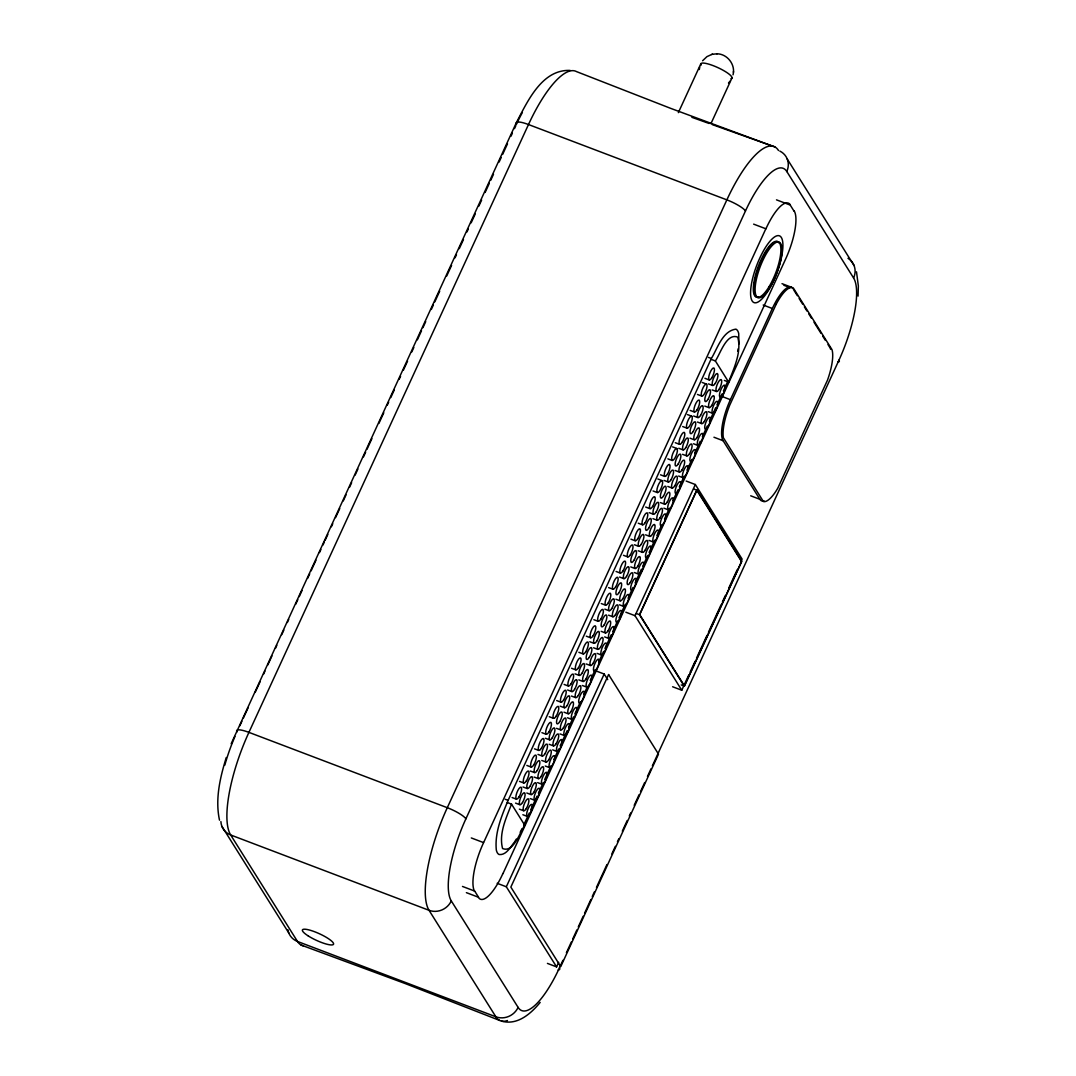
<?xml version="1.0" encoding="UTF-8"?>
<svg xmlns="http://www.w3.org/2000/svg" width="1076" height="1076" viewBox="0 0 1076 1076"><rect width="100%" height="100%" fill="white"/><g stroke="black" fill="none" stroke-linecap="round" stroke-linejoin="round"><path stroke-width="1.5" d="M733.038 74.822C735.755 64.6 727.174 53.773 716.898 53.813M858.056 296.102L858.352 285.947L856.496 271.811M733.428 72.307L733.482 71.487M738.862 344.064L738.728 333.654A35.212 10.585 -69.2 0 0 735.903 329.148C722.534 330.937 717.558 348.274 711.37 358.496L508.128 800.369C501.604 815.971 494.583 832.77 496.318 850.013A35.212 10.585 -69.2 0 0 499.156 854.532C506.312 855.326 510.454 846.973 514.328 842.239M699.319 69.523L699.709 67.008M737.706 351.26L738.163 348.772M226.269 757.517C220.069 777.652 214.998 799.132 219.504 820.168M231.165 743.745L516.426 122.516C527.549 101.359 541.981 69.2 570.159 70.438M728.008 380.864L723.422 390.911M511.53 804.135C506.204 818.016 498.659 833.497 502.573 848.534C513.575 853.12 519.802 832.394 524.752 825.211L511.53 804.135L507.28 802.521M728.6 382.034C734.034 368.019 741.7 352.363 737.786 337.151C726.609 332.592 720.369 353.668 715.379 360.944L728.6 382.034L724.35 380.42M239.8 725.829L241.898 721.27M243.297 718.23L248.193 707.591M255.173 692.393L260.069 681.754M263.566 674.154L264.965 671.115M267.763 665.035L271.946 655.916M275.443 648.33L276.841 645.291M281.737 634.652L283.835 630.092M287.332 622.493L288.731 619.453M295.712 604.255L297.81 599.695M299.209 596.655L302.006 590.576M307.601 578.417L309.7 573.871M311.099 570.831L315.981 560.192M319.478 552.593L320.877 549.554M322.975 544.994L324.374 541.954M325.073 540.434L327.871 534.355M331.368 526.756L332.753 523.716M335.551 517.637L339.747 508.518M343.244 500.918L346.042 494.852M349.539 487.253L351.637 482.694M355.12 475.094L357.918 469.015M363.513 456.856L365.611 452.297M367.01 449.257L371.906 438.618M378.886 423.419L383.782 412.794M387.279 405.195L388.678 402.155M390.776 397.595L394.26 389.996M399.156 379.357L400.554 376.318M403.352 370.238L407.548 361.119M411.745 352L413.83 347.44M417.327 339.855L421.523 330.736M422.922 327.696L425.719 321.616M431.315 309.458L433.399 304.898M434.798 301.858L439.694 291.219M446.688 276.021L451.584 265.382M455.067 257.796L456.466 254.756M459.264 248.677L463.46 239.558M466.957 231.959L468.356 228.919M471.154 222.84L475.336 213.721M478.833 206.121L481.631 200.042M485.128 192.443L489.324 183.337M490.723 180.297L493.507 174.218M499.103 162.059L501.201 157.499M502.6 154.46L507.495 143.821M510.992 136.222L512.391 133.182M514.476 128.622L515.875 125.583M678.351 112.644L700.799 63.847M710.913 123.713L731.962 77.97M287.884 929.731A17.108 15.911 -32.1 0 0 297.487 941.46L495.861 1016.793A17.108 15.911 -32.1 0 0 518.107 1007.392L451.288 900.908A68.447 20.565 -69.2 0 1 465.895 818.823L745.466 210.99A68.447 20.565 -69.2 0 1 786.785 171.501A17.108 15.911 -32.1 0 0 779.858 151.097M474.583 891.332A40.269 12.092 -69.2 0 1 483.581 842.669L765.843 228.771L753.644 224.144M523.689 825.171L529.298 812.985M530.697 809.932L537.005 796.213M538.404 793.173L543.313 782.508M544.712 779.454L551.02 765.749M553.817 759.656L558.726 748.99M560.125 745.937L567.133 730.698M568.545 727.658L573.441 716.993M574.853 713.939L580.448 701.754M583.959 694.128L587.456 686.515M590.267 680.422L595.176 669.756M598.673 662.13L603.582 651.464M604.981 648.424L611.289 634.705M612.688 631.666L617.597 621M618.996 617.947L625.304 604.228M628.115 598.135L633.011 587.469M635.122 582.896L641.43 569.191M642.829 566.137L647.739 555.472M649.137 552.432L654.746 540.233M656.844 535.673L661.753 525.007M664.551 518.901L669.46 508.235M672.957 500.622L677.867 489.957M679.265 486.903L684.175 476.238M686.972 470.145L691.881 459.479M694.692 453.386L700.288 441.2M702.399 436.627L707.309 425.962M709.407 421.389L715.715 407.683M717.114 404.63L722.023 393.964M502.976 873.591L785.292 259.773A40.269 12.092 -69.2 0 0 794.236 211.017M558.673 962.321L556.588 966.88L506.325 886.772L604.174 674.033L595.028 670.563M764.135 500.891A34.23 10.276 -69.2 0 1 759.858 499.277L723.112 440.716A34.23 10.276 -69.2 0 1 730.402 399.68L772.339 308.503A34.23 10.276 -69.2 0 1 792.999 288.758M688.801 674.975L681.78 690.227L635.015 615.687L695.338 484.536L686.179 481.053M696.75 490.158L741.552 561.551L684.269 686.085L639.48 614.692L696.75 490.158L693.711 488.988M690.2 671.922L695.109 661.256M696.508 658.203L707.026 635.324M708.438 632.271L721.068 604.82M722.467 601.78L725.264 595.674M728.775 588.047L737.195 569.742M740.705 562.116L742.104 559.076L695.338 484.536M558.121 969.96A17.108 3.618 24.7 0 0 559.426 967.902L562.923 960.303M566.406 952.704L571.302 942.065M572.701 939.039L576.897 929.92M578.296 926.88L583.192 916.241M584.577 913.201L590.872 899.523M592.271 896.483L594.369 891.923M596.467 887.364L606.945 864.566M611.84 853.94L615.337 846.341M617.436 841.782L618.835 838.742M622.332 831.143L627.214 820.504M629.312 815.944L630.711 812.905M634.208 805.305L639.104 794.666M640.502 791.627L644.685 782.521M647.483 776.442L650.98 768.842M652.379 765.803L838.998 360.07A68.447 20.565 -69.2 0 0 853.591 277.985A17.108 15.911 -32.1 0 0 847.982 258.307M520.192 832.273L521.995 828.735M515 841.19L516.346 839.092M730.16 81.063L728.492 82.987M702.601 60.767L706.919 56.651L711.787 54.432M540.165 1002.415C530.939 1013.632 517.516 1025.576 501.793 1021.178M712.393 54.271L717.073 53.813M711.613 54.472L712.554 54.23M691.855 117.311L709.097 123.471M712.231 124.587L774.895 146.941M772.568 146.121L670.725 108.38L576.521 71.608A85.569 25.703 -69.2 0 0 528.491 124.534L248.919 732.366A85.569 25.703 -69.2 0 0 230.681 834.976L297.487 941.46A85.569 25.703 -69.2 0 0 303.432 945.844M301.105 945.037L405.275 983.585L499.479 1020.371M776.495 199.854L790.228 205.072L794.128 211.273M782.01 283.674L791.169 287.144M783.853 285.274L789.959 287.601M763.193 305.019L772.339 308.503M708.465 357.393L711.37 358.496M711.115 359.33L715.379 360.944M704.914 378.308L709.192 379.936M708.412 383.89L712.689 385.504M702.211 382.464L706.488 384.092A6.389 1.923 -69.2 0 1 704.417 393.87A6.389 1.923 -69.2 0 1 701.485 392.242A6.389 1.923 -69.2 0 1 706.475 384.145M712.191 389.915L716.468 391.543M721.256 396.197L730.402 399.68M697.477 394.462L701.754 396.076M704.767 406.069L709.044 407.696M708.264 411.651L712.541 413.278M690.146 410.413L694.423 412.027M693.643 415.995L697.92 417.609M687.443 414.569L691.733 416.197A6.389 1.923 -69.2 0 1 689.649 425.975A6.389 1.923 -69.2 0 1 686.717 424.347A6.389 1.923 -69.2 0 1 691.707 416.251M697.423 422.021L701.713 423.648M713.953 437.233L723.112 440.716M682.709 426.553L686.999 428.181M689.998 438.174L694.276 439.802M693.495 443.756L697.786 445.383M675.284 442.707L679.561 444.334M678.781 448.288L683.072 449.916M672.594 446.876L676.871 448.504A6.389 1.923 -69.2 0 1 674.8 458.282A6.389 1.923 -69.2 0 1 671.868 456.654A6.389 1.923 -69.2 0 1 676.844 448.558M682.574 454.328L686.851 455.942M667.86 458.86L672.137 460.488M750.698 495.807L759.858 499.277M675.136 470.468L679.427 472.095M678.647 476.049L682.924 477.677M660.516 474.812L664.793 476.439M664.026 480.394L668.304 482.021M657.826 478.981L662.103 480.609A6.389 1.923 -69.2 0 1 660.032 490.387A6.389 1.923 -69.2 0 1 657.1 488.746A6.389 1.923 -69.2 0 1 662.076 480.663M667.806 486.419L672.083 488.047M653.092 490.965L657.369 492.593M660.368 502.573L664.659 504.2M663.879 508.154L668.156 509.782M645.694 507.052L649.971 508.679M649.191 512.633L653.468 514.261M652.971 518.659L657.261 520.286M638.256 523.205L642.547 524.832M645.546 534.812L649.823 536.44M649.043 540.394L653.334 542.022M630.926 539.157L635.203 540.784M634.423 544.738L638.7 546.366M638.216 550.764L642.493 552.391M623.502 555.31L627.779 556.938M630.778 566.918L635.055 568.545M634.289 572.499L638.566 574.127M616.064 571.464L620.341 573.091M619.574 577.045L623.851 578.673M608.639 587.617L612.916 589.231M615.916 599.224L620.206 600.852M619.426 604.806L623.703 606.434M636.427 613.535L639.48 614.692M625.855 612.217L635.015 615.687M601.296 603.569L605.586 605.183M604.806 609.15L609.083 610.764M608.586 615.176L612.863 616.804M593.871 619.709L598.148 621.336M601.161 631.33L605.438 632.957M604.658 636.911L608.935 638.539M586.299 636.172L590.59 637.786M589.809 641.753L594.087 643.367M593.589 647.779L597.866 649.406M681.216 684.928L684.269 686.085M597.086 653.361L601.376 654.988M672.621 686.757L681.78 690.227M578.875 652.312L583.152 653.939M586.164 663.932L590.442 665.56M571.544 668.263L575.821 669.891M575.041 673.845L579.318 675.472M578.821 679.884L583.098 681.511M582.331 685.466L586.608 687.093M564.106 684.417L568.384 686.044M567.617 689.998L571.894 691.626M571.396 696.038L575.673 697.652M556.682 700.57L560.959 702.198M560.179 706.152L564.47 707.779M563.972 712.178L568.249 713.805M567.469 717.759L571.746 719.387M549.258 716.724L553.535 718.351M556.534 728.331L560.811 729.958M560.045 733.913L564.322 735.54M541.914 732.675L546.191 734.303M545.411 738.257L549.702 739.885M549.204 744.283L553.481 745.91M552.701 749.864L556.978 751.492M534.49 748.829L538.767 750.456M537.987 754.41L542.264 756.038M541.766 760.436L546.057 762.064M545.276 766.018L549.554 767.645M526.85 765.44L531.127 767.053M530.347 771.021L534.624 772.635M534.14 777.047L538.417 778.674M537.637 782.629L541.914 784.256M519.506 781.391L523.797 783.005M523.017 786.973L527.294 788.587M526.796 792.999L531.073 794.626M530.293 798.58L534.584 800.208M512.082 797.531L516.359 799.159M515.579 803.113L519.869 804.74M505.236 799.266L508.128 800.369M519.372 809.152L523.649 810.779M522.869 814.734L527.146 816.361M471.315 837.948L483.527 842.589M497.179 883.302L506.325 886.772M462.492 886.449L474.704 891.089L478.591 897.29L466.379 892.65M547.428 963.397L556.588 966.88M787.255 159.06L854.062 265.543M786.785 171.501L853.591 277.985M793.873 290.157L797.383 295.725M799.132 298.523L802.629 304.091M804.377 306.889L807 311.072M808.748 313.856L811.371 318.039M814.007 322.222L821.001 333.372M822.75 336.169L825.373 340.352M827.995 344.535L829.744 347.319M604.174 674.033L607.711 679.655M221.938 826.422L288.745 932.905M830.053 347.871A34.23 10.276 -69.2 0 1 830.591 349.243M758.553 296.909A29.684 8.917 -69.2 0 1 758.298 266.364A29.684 8.917 -69.2 0 1 778.876 242.853M765.897 228.852A40.269 12.092 -69.2 0 1 790.349 204.817M502.922 873.497A40.269 12.092 -69.2 0 1 478.47 897.545M507.428 1020.532A85.569 25.703 -69.2 0 1 495.861 1016.793L429.042 910.309L230.681 834.976A17.108 15.911 -32.1 0 1 220.903 821.607M451.288 900.908A17.108 15.911 -32.1 0 1 429.042 910.309A85.569 25.703 -69.2 0 1 447.293 807.699L726.865 199.867A85.569 25.703 -69.2 0 1 778.513 150.519M465.895 818.823A17.108 3.618 24.7 0 0 447.293 807.699L248.919 732.366A17.108 3.618 24.7 0 0 237.002 731.895M745.466 210.99A17.108 3.618 24.7 0 0 726.865 199.867L528.491 124.534A17.108 3.618 24.7 0 0 516.574 124.063A68.447 20.565 -69.2 0 1 522.385 112.442M838.998 360.07A17.108 3.618 24.7 0 1 837.693 362.128M559.426 967.902A68.447 20.565 -69.2 0 1 518.107 1007.392M224.817 765.144A68.447 20.565 -69.2 0 1 234.958 736.509M701.122 65.111A17.108 3.618 24.7 0 1 717.477 67.438A17.108 3.618 24.7 0 1 731.021 78.669M776.065 304.427L729.757 405.114A34.23 10.276 -69.2 0 0 723.341 437.69L763.395 501.524A34.23 10.276 -69.2 0 0 777.881 488.02L827.484 380.178A34.23 10.276 -69.2 0 0 831.977 349.606L793.415 288.139A34.217 10.276 -69.2 0 0 776.065 304.427M608.599 674.571L510.844 887.095L560.744 966.625L658.499 754.115L608.599 674.571M697.06 489.943L639.695 614.652L684.457 685.977L741.808 561.282L697.06 489.943M768.829 287.077A29.684 8.917 -69.2 0 0 778.352 241.898A29.684 8.917 -69.2 0 0 755.204 279.491A29.684 8.917 -69.2 0 0 768.829 287.077M769.891 287.48A29.684 8.917 -69.2 0 0 779.428 242.302A29.684 8.917 -69.2 0 0 756.267 279.894A29.684 8.917 -69.2 0 0 769.891 287.48M768.385 290.385A35.723 10.733 -69.2 0 0 779.858 236.021A35.723 10.733 -69.2 0 0 751.99 281.253A35.723 10.733 -69.2 0 0 768.385 290.385M537.233 798.002A6.389 1.923 -69.2 0 0 539.291 788.278A6.389 1.923 -69.2 0 0 534.301 796.361A6.389 1.923 -69.2 0 0 537.233 798.002M533.736 792.42A6.389 1.923 -69.2 0 0 535.794 782.696A6.389 1.923 -69.2 0 0 530.804 790.779A6.389 1.923 -69.2 0 0 533.736 792.42M526.446 780.799A6.389 1.923 -69.2 0 0 528.504 771.075A6.389 1.923 -69.2 0 0 523.514 779.172A6.389 1.923 -69.2 0 0 526.446 780.799M529.957 786.381A6.389 1.923 -69.2 0 0 532.001 776.657A6.389 1.923 -69.2 0 0 527.025 784.754A6.389 1.923 -69.2 0 0 529.957 786.381M522.519 802.535A6.389 1.923 -69.2 0 0 524.577 792.81A6.389 1.923 -69.2 0 0 519.587 800.907A6.389 1.923 -69.2 0 0 522.519 802.535M519.022 796.953A6.389 1.923 -69.2 0 0 521.08 787.228A6.389 1.923 -69.2 0 0 516.09 795.325A6.389 1.923 -69.2 0 0 519.022 796.953M526.312 808.574A6.389 1.923 -69.2 0 0 528.356 798.836A6.389 1.923 -69.2 0 0 523.38 806.933A6.389 1.923 -69.2 0 0 526.312 808.574M529.809 814.155A6.389 1.923 -69.2 0 0 531.867 804.418A6.389 1.923 -69.2 0 0 526.877 812.514A6.389 1.923 -69.2 0 0 529.809 814.155M544.577 782.05A6.389 1.923 -69.2 0 0 546.621 772.326A6.389 1.923 -69.2 0 0 541.645 780.409A6.389 1.923 -69.2 0 0 544.577 782.05M541.08 776.468A6.389 1.923 -69.2 0 0 543.124 766.744A6.389 1.923 -69.2 0 0 538.135 774.828A6.389 1.923 -69.2 0 0 541.08 776.468M533.79 764.848A6.389 1.923 -69.2 0 0 535.835 755.123A6.389 1.923 -69.2 0 0 530.858 763.22A6.389 1.923 -69.2 0 0 533.79 764.848M537.287 770.429A6.389 1.923 -69.2 0 0 539.345 760.705A6.389 1.923 -69.2 0 0 534.355 768.802A6.389 1.923 -69.2 0 0 537.287 770.429M574.409 717.181A6.389 1.923 -69.2 0 0 576.467 707.457A6.389 1.923 -69.2 0 0 571.477 715.553A6.389 1.923 -69.2 0 0 574.409 717.181M570.912 711.599A6.389 1.923 -69.2 0 0 572.957 701.875A6.389 1.923 -69.2 0 0 567.98 709.972A6.389 1.923 -69.2 0 0 570.912 711.599M563.622 699.992A6.389 1.923 -69.2 0 0 565.68 690.267A6.389 1.923 -69.2 0 0 560.69 698.364A6.389 1.923 -69.2 0 0 563.622 699.992M567.119 705.574A6.389 1.923 -69.2 0 0 569.177 695.849A6.389 1.923 -69.2 0 0 564.187 703.946A6.389 1.923 -69.2 0 0 567.119 705.574M559.695 721.727A6.389 1.923 -69.2 0 0 561.753 712.003A6.389 1.923 -69.2 0 0 556.763 720.086A6.389 1.923 -69.2 0 0 559.695 721.727M556.198 716.145A6.389 1.923 -69.2 0 0 558.242 706.421A6.389 1.923 -69.2 0 0 553.266 714.504A6.389 1.923 -69.2 0 0 556.198 716.145M563.474 727.753A6.389 1.923 -69.2 0 0 565.532 718.028A6.389 1.923 -69.2 0 0 560.542 726.125A6.389 1.923 -69.2 0 0 563.474 727.753M566.985 733.334A6.389 1.923 -69.2 0 0 569.029 723.61A6.389 1.923 -69.2 0 0 564.053 731.707A6.389 1.923 -69.2 0 0 566.985 733.334M552.217 765.44A6.389 1.923 -69.2 0 0 554.261 755.715A6.389 1.923 -69.2 0 0 549.285 763.812A6.389 1.923 -69.2 0 0 552.217 765.44M548.706 759.858A6.389 1.923 -69.2 0 0 550.764 750.133A6.389 1.923 -69.2 0 0 545.774 758.23A6.389 1.923 -69.2 0 0 548.706 759.858M541.43 748.25A6.389 1.923 -69.2 0 0 543.474 738.526A6.389 1.923 -69.2 0 0 538.498 746.61A6.389 1.923 -69.2 0 0 541.43 748.25M544.927 753.832A6.389 1.923 -69.2 0 0 546.985 744.108A6.389 1.923 -69.2 0 0 541.995 752.191A6.389 1.923 -69.2 0 0 544.927 753.832M552.351 737.679A6.389 1.923 -69.2 0 0 554.409 727.954A6.389 1.923 -69.2 0 0 549.419 736.038A6.389 1.923 -69.2 0 0 552.351 737.679M548.854 732.097A6.389 1.923 -69.2 0 0 550.912 722.373A6.389 1.923 -69.2 0 0 545.922 730.456A6.389 1.923 -69.2 0 0 548.854 732.097M556.144 743.704A6.389 1.923 -69.2 0 0 558.188 733.98A6.389 1.923 -69.2 0 0 553.212 742.077A6.389 1.923 -69.2 0 0 556.144 743.704M559.641 749.286A6.389 1.923 -69.2 0 0 561.699 739.562A6.389 1.923 -69.2 0 0 556.709 747.659A6.389 1.923 -69.2 0 0 559.641 749.286M589.271 684.887A6.389 1.923 -69.2 0 0 591.316 675.15A6.389 1.923 -69.2 0 0 586.339 683.247A6.389 1.923 -69.2 0 0 589.271 684.887M585.761 679.306A6.389 1.923 -69.2 0 0 587.819 669.568A6.389 1.923 -69.2 0 0 582.829 677.665A6.389 1.923 -69.2 0 0 585.761 679.306M578.485 667.685A6.389 1.923 -69.2 0 0 580.529 657.961A6.389 1.923 -69.2 0 0 575.552 666.057A6.389 1.923 -69.2 0 0 578.485 667.685M581.981 673.267A6.389 1.923 -69.2 0 0 584.039 663.542A6.389 1.923 -69.2 0 0 579.049 671.639A6.389 1.923 -69.2 0 0 581.981 673.267M574.557 689.42A6.389 1.923 -69.2 0 0 576.601 679.696A6.389 1.923 -69.2 0 0 571.625 687.793A6.389 1.923 -69.2 0 0 574.557 689.42M571.047 683.838A6.389 1.923 -69.2 0 0 573.105 674.114A6.389 1.923 -69.2 0 0 568.115 682.211A6.389 1.923 -69.2 0 0 571.047 683.838M578.337 695.446A6.389 1.923 -69.2 0 0 580.394 685.721A6.389 1.923 -69.2 0 0 575.404 693.818A6.389 1.923 -69.2 0 0 578.337 695.446M581.834 701.027A6.389 1.923 -69.2 0 0 583.891 691.303A6.389 1.923 -69.2 0 0 578.901 699.4A6.389 1.923 -69.2 0 0 581.834 701.027M596.602 668.936A6.389 1.923 -69.2 0 0 598.659 659.198A6.389 1.923 -69.2 0 0 593.67 667.295A6.389 1.923 -69.2 0 0 596.602 668.936M593.105 663.354A6.389 1.923 -69.2 0 0 595.149 653.616A6.389 1.923 -69.2 0 0 590.173 661.713A6.389 1.923 -69.2 0 0 593.105 663.354M585.815 651.733A6.389 1.923 -69.2 0 0 587.873 642.009A6.389 1.923 -69.2 0 0 582.883 650.106A6.389 1.923 -69.2 0 0 585.815 651.733M589.325 657.315A6.389 1.923 -69.2 0 0 591.37 647.591A6.389 1.923 -69.2 0 0 586.38 655.688A6.389 1.923 -69.2 0 0 589.325 657.315M596.75 641.161A6.389 1.923 -69.2 0 0 598.794 631.437A6.389 1.923 -69.2 0 0 593.817 639.534A6.389 1.923 -69.2 0 0 596.75 641.161M593.253 635.58A6.389 1.923 -69.2 0 0 595.297 625.855A6.389 1.923 -69.2 0 0 590.307 633.952A6.389 1.923 -69.2 0 0 593.253 635.58M600.529 647.201A6.389 1.923 -69.2 0 0 602.587 637.476A6.389 1.923 -69.2 0 0 597.597 645.56A6.389 1.923 -69.2 0 0 600.529 647.201M604.026 652.782A6.389 1.923 -69.2 0 0 606.084 643.058A6.389 1.923 -69.2 0 0 601.094 651.141A6.389 1.923 -69.2 0 0 604.026 652.782M663.421 523.662A6.389 1.923 -69.2 0 0 665.466 513.938A6.389 1.923 -69.2 0 0 660.489 522.035A6.389 1.923 -69.2 0 0 663.421 523.662M659.911 518.081A6.389 1.923 -69.2 0 0 661.969 508.356A6.389 1.923 -69.2 0 0 656.979 516.453A6.389 1.923 -69.2 0 0 659.911 518.081M652.634 506.473A6.389 1.923 -69.2 0 0 654.679 496.749A6.389 1.923 -69.2 0 0 649.702 504.832A6.389 1.923 -69.2 0 0 652.634 506.473M656.131 512.055A6.389 1.923 -69.2 0 0 658.189 502.331A6.389 1.923 -69.2 0 0 653.199 510.414A6.389 1.923 -69.2 0 0 656.131 512.055M648.707 528.208A6.389 1.923 -69.2 0 0 650.751 518.484A6.389 1.923 -69.2 0 0 645.775 526.567A6.389 1.923 -69.2 0 0 648.707 528.208M645.197 522.627A6.389 1.923 -69.2 0 0 647.254 512.902A6.389 1.923 -69.2 0 0 642.264 520.986A6.389 1.923 -69.2 0 0 645.197 522.627M652.486 534.234A6.389 1.923 -69.2 0 0 654.544 524.51A6.389 1.923 -69.2 0 0 649.554 532.607A6.389 1.923 -69.2 0 0 652.486 534.234M655.983 539.816A6.389 1.923 -69.2 0 0 658.041 530.091A6.389 1.923 -69.2 0 0 653.051 538.188A6.389 1.923 -69.2 0 0 655.983 539.816M641.229 571.921A6.389 1.923 -69.2 0 0 643.273 562.197A6.389 1.923 -69.2 0 0 638.283 570.28A6.389 1.923 -69.2 0 0 641.229 571.921M637.718 566.339A6.389 1.923 -69.2 0 0 639.776 556.615A6.389 1.923 -69.2 0 0 634.786 564.698A6.389 1.923 -69.2 0 0 637.718 566.339M630.442 554.732A6.389 1.923 -69.2 0 0 632.486 545.007A6.389 1.923 -69.2 0 0 627.51 553.091A6.389 1.923 -69.2 0 0 630.442 554.732M633.939 560.314A6.389 1.923 -69.2 0 0 635.997 550.589A6.389 1.923 -69.2 0 0 631.007 558.673A6.389 1.923 -69.2 0 0 633.939 560.314M641.363 544.16A6.389 1.923 -69.2 0 0 643.421 534.436A6.389 1.923 -69.2 0 0 638.431 542.519A6.389 1.923 -69.2 0 0 641.363 544.16M637.866 538.578A6.389 1.923 -69.2 0 0 639.924 528.854A6.389 1.923 -69.2 0 0 634.934 536.937A6.389 1.923 -69.2 0 0 637.866 538.578M645.156 550.186A6.389 1.923 -69.2 0 0 647.201 540.461A6.389 1.923 -69.2 0 0 642.211 548.558A6.389 1.923 -69.2 0 0 645.156 550.186M648.653 555.767A6.389 1.923 -69.2 0 0 650.698 546.043A6.389 1.923 -69.2 0 0 645.721 554.127A6.389 1.923 -69.2 0 0 648.653 555.767M619.023 620.179A6.389 1.923 -69.2 0 0 621.081 610.455A6.389 1.923 -69.2 0 0 616.091 618.539A6.389 1.923 -69.2 0 0 619.023 620.179M615.526 614.598A6.389 1.923 -69.2 0 0 617.584 604.873A6.389 1.923 -69.2 0 0 612.594 612.957A6.389 1.923 -69.2 0 0 615.526 614.598M608.236 602.977A6.389 1.923 -69.2 0 0 610.294 593.253A6.389 1.923 -69.2 0 0 605.304 601.35A6.389 1.923 -69.2 0 0 608.236 602.977M611.746 608.559A6.389 1.923 -69.2 0 0 613.791 598.834A6.389 1.923 -69.2 0 0 608.814 606.931A6.389 1.923 -69.2 0 0 611.746 608.559M604.308 624.712A6.389 1.923 -69.2 0 0 606.366 614.988A6.389 1.923 -69.2 0 0 601.376 623.085A6.389 1.923 -69.2 0 0 604.308 624.712M600.812 619.13A6.389 1.923 -69.2 0 0 602.869 609.406A6.389 1.923 -69.2 0 0 597.879 617.503A6.389 1.923 -69.2 0 0 600.812 619.13M608.101 630.751A6.389 1.923 -69.2 0 0 610.146 621.013A6.389 1.923 -69.2 0 0 605.169 629.11A6.389 1.923 -69.2 0 0 608.101 630.751M611.598 636.333A6.389 1.923 -69.2 0 0 613.656 626.595A6.389 1.923 -69.2 0 0 608.666 634.692A6.389 1.923 -69.2 0 0 611.598 636.333M626.366 604.228A6.389 1.923 -69.2 0 0 628.411 594.503A6.389 1.923 -69.2 0 0 623.434 602.587A6.389 1.923 -69.2 0 0 626.366 604.228M622.87 598.646A6.389 1.923 -69.2 0 0 624.914 588.922A6.389 1.923 -69.2 0 0 619.924 597.005A6.389 1.923 -69.2 0 0 622.87 598.646M615.58 587.025A6.389 1.923 -69.2 0 0 617.624 577.301A6.389 1.923 -69.2 0 0 612.648 585.398A6.389 1.923 -69.2 0 0 615.58 587.025M619.077 592.607A6.389 1.923 -69.2 0 0 621.134 582.883A6.389 1.923 -69.2 0 0 616.144 590.98A6.389 1.923 -69.2 0 0 619.077 592.607M626.514 576.467A6.389 1.923 -69.2 0 0 628.559 566.729A6.389 1.923 -69.2 0 0 623.582 574.826A6.389 1.923 -69.2 0 0 626.514 576.467M623.004 570.885A6.389 1.923 -69.2 0 0 625.062 561.147A6.389 1.923 -69.2 0 0 620.072 569.244A6.389 1.923 -69.2 0 0 623.004 570.885M630.294 582.493A6.389 1.923 -69.2 0 0 632.338 572.768A6.389 1.923 -69.2 0 0 627.362 580.852A6.389 1.923 -69.2 0 0 630.294 582.493M633.791 588.074A6.389 1.923 -69.2 0 0 635.849 578.35A6.389 1.923 -69.2 0 0 630.859 586.433A6.389 1.923 -69.2 0 0 633.791 588.074M693.011 459.317A6.389 1.923 -69.2 0 0 695.069 449.593A6.389 1.923 -69.2 0 0 690.079 457.69A6.389 1.923 -69.2 0 0 693.011 459.317M689.514 453.736A6.389 1.923 -69.2 0 0 691.559 444.011A6.389 1.923 -69.2 0 0 686.582 452.108A6.389 1.923 -69.2 0 0 689.514 453.736M682.224 442.128A6.389 1.923 -69.2 0 0 684.282 432.404A6.389 1.923 -69.2 0 0 679.292 440.501A6.389 1.923 -69.2 0 0 682.224 442.128M685.721 447.71A6.389 1.923 -69.2 0 0 687.779 437.986A6.389 1.923 -69.2 0 0 682.789 446.083A6.389 1.923 -69.2 0 0 685.721 447.71M678.297 463.864A6.389 1.923 -69.2 0 0 680.355 454.139A6.389 1.923 -69.2 0 0 675.365 462.236A6.389 1.923 -69.2 0 0 678.297 463.864M682.076 469.889A6.389 1.923 -69.2 0 0 684.134 460.165A6.389 1.923 -69.2 0 0 679.144 468.262A6.389 1.923 -69.2 0 0 682.076 469.889M685.587 475.471A6.389 1.923 -69.2 0 0 687.631 465.747A6.389 1.923 -69.2 0 0 682.655 473.844A6.389 1.923 -69.2 0 0 685.587 475.471M670.819 507.576A6.389 1.923 -69.2 0 0 672.863 497.852A6.389 1.923 -69.2 0 0 667.887 505.949A6.389 1.923 -69.2 0 0 670.819 507.576M667.308 501.994A6.389 1.923 -69.2 0 0 669.366 492.27A6.389 1.923 -69.2 0 0 664.376 500.367A6.389 1.923 -69.2 0 0 667.308 501.994M663.529 495.969A6.389 1.923 -69.2 0 0 665.587 486.244A6.389 1.923 -69.2 0 0 660.597 494.328A6.389 1.923 -69.2 0 0 663.529 495.969M670.967 479.815A6.389 1.923 -69.2 0 0 673.011 470.091A6.389 1.923 -69.2 0 0 668.035 478.174A6.389 1.923 -69.2 0 0 670.967 479.815M667.456 474.234A6.389 1.923 -69.2 0 0 669.514 464.509A6.389 1.923 -69.2 0 0 664.524 472.606A6.389 1.923 -69.2 0 0 667.456 474.234M674.746 485.841A6.389 1.923 -69.2 0 0 676.791 476.117A6.389 1.923 -69.2 0 0 671.814 484.213A6.389 1.923 -69.2 0 0 674.746 485.841M678.243 491.423A6.389 1.923 -69.2 0 0 680.301 481.698A6.389 1.923 -69.2 0 0 675.311 489.795A6.389 1.923 -69.2 0 0 678.243 491.423M707.873 427.024A6.389 1.923 -69.2 0 0 709.918 417.286A6.389 1.923 -69.2 0 0 704.941 425.383A6.389 1.923 -69.2 0 0 707.873 427.024M704.363 421.442A6.389 1.923 -69.2 0 0 706.421 411.718A6.389 1.923 -69.2 0 0 701.431 419.801A6.389 1.923 -69.2 0 0 704.363 421.442M697.087 409.821A6.389 1.923 -69.2 0 0 699.131 400.097A6.389 1.923 -69.2 0 0 694.154 408.194A6.389 1.923 -69.2 0 0 697.087 409.821M700.584 415.403A6.389 1.923 -69.2 0 0 702.641 405.679A6.389 1.923 -69.2 0 0 697.652 413.776A6.389 1.923 -69.2 0 0 700.584 415.403M693.159 431.557A6.389 1.923 -69.2 0 0 695.204 421.832A6.389 1.923 -69.2 0 0 690.227 429.929A6.389 1.923 -69.2 0 0 693.159 431.557M696.939 437.596A6.389 1.923 -69.2 0 0 698.997 427.858A6.389 1.923 -69.2 0 0 694.007 435.955A6.389 1.923 -69.2 0 0 696.939 437.596M700.436 443.178A6.389 1.923 -69.2 0 0 702.493 433.44A6.389 1.923 -69.2 0 0 697.504 441.537A6.389 1.923 -69.2 0 0 700.436 443.178M715.204 411.072A6.389 1.923 -69.2 0 0 717.262 401.348A6.389 1.923 -69.2 0 0 712.272 409.431A6.389 1.923 -69.2 0 0 715.204 411.072M711.707 405.491A6.389 1.923 -69.2 0 0 713.751 395.766A6.389 1.923 -69.2 0 0 708.775 403.85A6.389 1.923 -69.2 0 0 711.707 405.491M707.927 399.452A6.389 1.923 -69.2 0 0 709.972 389.727A6.389 1.923 -69.2 0 0 704.995 397.824A6.389 1.923 -69.2 0 0 707.927 399.452M715.352 383.298A6.389 1.923 -69.2 0 0 717.41 373.574A6.389 1.923 -69.2 0 0 712.42 381.671A6.389 1.923 -69.2 0 0 715.352 383.298M711.855 377.73A6.389 1.923 -69.2 0 0 713.899 367.992A6.389 1.923 -69.2 0 0 708.923 376.089A6.389 1.923 -69.2 0 0 711.855 377.73M719.131 389.337A6.389 1.923 -69.2 0 0 721.189 379.613A6.389 1.923 -69.2 0 0 716.199 387.696A6.389 1.923 -69.2 0 0 719.131 389.337M722.642 394.919A6.389 1.923 -69.2 0 0 724.686 385.195A6.389 1.923 -69.2 0 0 719.696 393.278A6.389 1.923 -69.2 0 0 722.642 394.919M308.341 935.999A17.108 3.618 24.7 0 0 333.452 944.365A17.108 3.618 24.7 0 0 312.161 930.861A17.108 3.618 24.7 0 0 308.341 935.999"/></g></svg>
